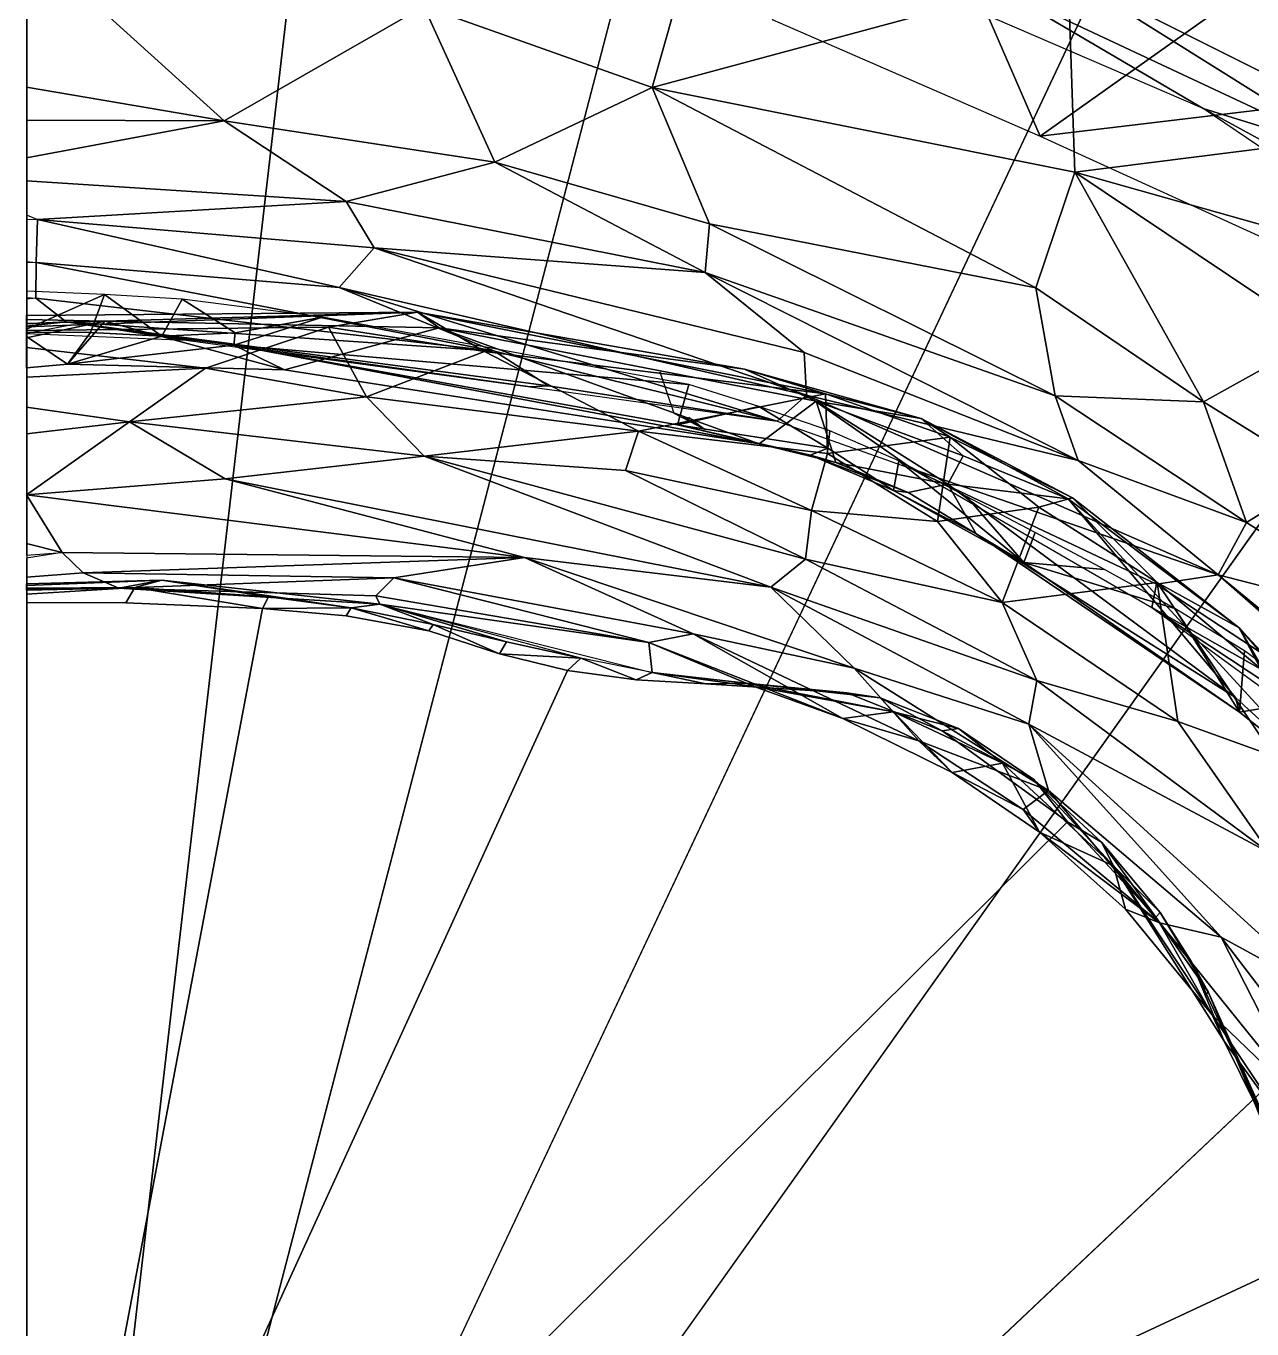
# Model space of a CAD drawing. Header units: metres. Extents: x 0 to 321, y -193 to 151.
# Drawn here: x 0 to 62.9, y 18.4 to 85.3 of the extents above; entities that cross this region are included whole.
import ezdxf

# ---------------------------------------------------------------- set-up
doc = ezdxf.new("R2010")
doc.units = ezdxf.units.M

msp = doc.modelspace()

# ---------------------------------------------------------------- linework, layer by layer
at = {"layer": 'shirt_half'}
msp.add_line((60.664, 35.718, 150.484), (60.49, 35.513, 148.517), dxfattribs=at)
for points in [[(4.021, 71.494, 142.727), (0.021, 71.674, 142.727), (0.021, 69.727, 148.288)], [(6.969, 69.368, 148.792), (4.021, 71.494, 142.727), (3.306, 69.552, 148.689)], [(8.01, 71.266, 142.749), (4.021, 71.494, 142.727), (6.969, 69.368, 148.792)], [(10.735, 69.533, 147.139), (8.01, 71.266, 142.749), (6.969, 69.368, 148.792)], [(15.212, 70.331, 142.746), (8.01, 71.266, 142.749), (10.735, 69.533, 147.139)], [(20.091, 70.588, 160.156), (0.021, 70.427, 161.804), (0.021, 69.84, 163.829)], [(4.039, 70.13, 158.681), (0.021, 70.005, 158.928), (0.021, 70.215, 160.002)], [(21.197, 69.795, 157.544), (4.039, 70.13, 158.681), (20.091, 70.588, 160.156)], [(34.019, 66.877, 142.621), (15.212, 70.331, 142.746), (10.673, 68.896, 149.006)], [(15.212, 70.331, 142.746), (10.735, 69.533, 147.139), (10.673, 68.896, 149.006)], [(23.521, 68.567, 164.118), (20.091, 70.588, 160.156), (15.519, 69.824, 163.886)], [(41.027, 66.395, 160.296), (20.091, 70.588, 160.156), (23.521, 68.567, 164.118)], [(36.863, 67.663, 158.247), (21.197, 69.795, 157.544), (20.091, 70.588, 160.156)], [(41.027, 66.395, 160.296), (36.863, 67.663, 158.247), (20.091, 70.588, 160.156)], [(4.039, 70.13, 158.681), (0.021, 69.267, 157.649), (0.021, 70.005, 158.928)], [(13.259, 67.63, 154.652), (2.133, 67.918, 154.112), (4.039, 70.13, 158.681)], [(6.969, 69.368, 148.792), (3.306, 69.552, 148.689), (2.133, 67.918, 154.112)], [(21.197, 69.795, 157.544), (13.259, 67.63, 154.652), (4.039, 70.13, 158.681)], [(17.48, 66.242, 169.67), (15.519, 69.824, 163.886), (9.217, 67.715, 168.912)], [(37.614, 63.839, 153.493), (13.259, 67.63, 154.652), (21.197, 69.795, 157.544)], [(23.521, 68.567, 164.118), (15.519, 69.824, 163.886), (17.48, 66.242, 169.67)], [(40.537, 66.032, 156.376), (21.197, 69.795, 157.544), (36.863, 67.663, 158.247)], [(40.537, 66.032, 156.376), (37.614, 63.839, 153.493), (21.197, 69.795, 157.544)], [(2.133, 67.918, 154.112), (0.021, 69.339, 149.528), (0.021, 67.732, 154.174)], [(10.673, 68.896, 149.006), (6.969, 69.368, 148.792), (2.133, 67.918, 154.112)], [(13.259, 67.63, 154.652), (10.673, 68.896, 149.006), (2.133, 67.918, 154.112)], [(10.735, 69.533, 147.139), (6.969, 69.368, 148.792), (10.673, 68.896, 149.006)], [(10.735, 69.533, 147.139), (6.969, 69.368, 148.792), (10.673, 68.896, 149.006)], [(37.614, 63.839, 153.493), (33.438, 64.807, 148.531), (10.673, 68.896, 149.006)], [(37.614, 63.839, 153.493), (10.673, 68.896, 149.006), (13.259, 67.63, 154.652)], [(34.019, 66.877, 142.621), (10.673, 68.896, 149.006), (33.438, 64.807, 148.531)], [(34.019, 66.877, 142.621), (10.673, 68.896, 149.006), (33.438, 64.807, 148.531)], [(9.217, 67.715, 168.912), (0.021, 68.784, 166.726), (0.021, 67.256, 169.535)], [(31.422, 64.486, 167.799), (23.521, 68.567, 164.118), (17.48, 66.242, 169.67)], [(41.027, 66.395, 160.296), (23.521, 68.567, 164.118), (31.422, 64.486, 167.799)], [(5.316, 64.958, 171.983), (17.48, 66.242, 169.67), (9.217, 67.715, 168.912)], [(45.938, 65.144, 157.597), (40.537, 66.032, 156.376), (36.863, 67.663, 158.247)], [(45.938, 65.144, 157.597), (36.863, 67.663, 158.247), (41.027, 66.395, 160.296)], [(37.595, 65.749, 142.439), (34.019, 66.877, 142.621), (33.438, 64.807, 148.531)], [(20.43, 63.206, 171.338), (17.48, 66.242, 169.67), (5.316, 64.958, 171.983)], [(20.43, 63.206, 171.338), (31.422, 64.486, 167.799), (17.48, 66.242, 169.67)], [(41.132, 63.336, 165.155), (41.027, 66.395, 160.296), (31.422, 64.486, 167.799)], [(47.423, 64.169, 159.83), (41.027, 66.395, 160.296), (41.132, 63.336, 165.155)], [(47.423, 64.169, 159.83), (45.938, 65.144, 157.597), (41.027, 66.395, 160.296)], [(0.021, 64.343, 172.208), (5.316, 64.958, 171.983), (0.021, 65.717, 171.22)], [(41.144, 63.615, 145.229), (37.595, 65.749, 142.439), (33.438, 64.807, 148.531)], [(41.254, 64.511, 142.267), (37.595, 65.749, 142.439), (41.144, 63.615, 145.229)], [(41.558, 62.871, 152.823), (37.614, 63.839, 153.493), (40.537, 66.032, 156.376)], [(48.089, 63.219, 155.384), (40.537, 66.032, 156.376), (45.938, 65.144, 157.597)], [(47.307, 61.764, 153.532), (41.558, 62.871, 152.823), (40.537, 66.032, 156.376)], [(48.089, 63.219, 155.384), (47.307, 61.764, 153.532), (40.537, 66.032, 156.376)], [(0.021, 61.212, 172.597), (5.316, 64.958, 171.983), (0.021, 64.343, 172.208)], [(0.021, 61.212, 172.597), (10.227, 62.039, 172.388), (5.316, 64.958, 171.983)], [(10.227, 62.039, 172.388), (20.43, 63.206, 171.338), (5.316, 64.958, 171.983)], [(53.704, 61.056, 158.257), (53.483, 61.011, 156.254), (45.938, 65.144, 157.597)], [(53.483, 61.011, 156.254), (48.089, 63.219, 155.384), (45.938, 65.144, 157.597)], [(53.704, 61.056, 158.257), (45.938, 65.144, 157.597), (47.423, 64.169, 159.83)], [(30.753, 62.475, 169.882), (31.422, 64.486, 167.799), (20.43, 63.206, 171.338)], [(40.309, 60.41, 168.701), (31.422, 64.486, 167.799), (30.753, 62.475, 169.882)], [(41.132, 63.336, 165.155), (31.422, 64.486, 167.799), (40.309, 60.41, 168.701)], [(40.26, 63.25, 151.253), (33.438, 64.807, 148.531), (37.614, 63.839, 153.493)], [(41.144, 63.615, 145.229), (33.438, 64.807, 148.531), (40.26, 63.25, 151.253)], [(41.558, 62.871, 152.823), (40.26, 63.25, 151.253), (37.614, 63.839, 153.493)], [(44.506, 61.448, 147.175), (41.144, 63.615, 145.229), (40.26, 63.25, 151.253)], [(47.423, 64.169, 159.83), (41.132, 63.336, 165.155), (46.774, 59.851, 166.018)], [(51.965, 60.588, 161.401), (47.423, 64.169, 159.83), (46.774, 59.851, 166.018)], [(53.704, 61.056, 158.257), (47.423, 64.169, 159.83), (51.965, 60.588, 161.401)], [(38.22, 56.487, 170.43), (20.43, 63.206, 171.338), (10.227, 62.039, 172.388)], [(38.22, 56.487, 170.43), (40, 57.916, 170.099), (20.43, 63.206, 171.338)], [(40, 57.916, 170.099), (30.753, 62.475, 169.882), (20.43, 63.206, 171.338)], [(45.269, 61.343, 151.829), (40.26, 63.25, 151.253), (41.558, 62.871, 152.823)], [(45.269, 61.343, 151.829), (44.506, 61.448, 147.175), (40.26, 63.25, 151.253)], [(46.774, 59.851, 166.018), (41.132, 63.336, 165.155), (40.309, 60.41, 168.701)], [(47.307, 61.764, 153.532), (45.269, 61.343, 151.829), (41.558, 62.871, 152.823)], [(51.208, 57.75, 145.924), (44.784, 62.956, 142.025), (44.506, 61.448, 147.175)], [(51.208, 57.75, 145.924), (48.262, 61.141, 141.674), (44.784, 62.956, 142.025)], [(53.483, 61.011, 156.254), (47.307, 61.764, 153.532), (48.089, 63.219, 155.384)], [(40, 57.916, 170.099), (40.309, 60.41, 168.701), (30.753, 62.475, 169.882)], [(25.581, 58.009, 170.88), (10.227, 62.039, 172.388), (0.021, 61.212, 172.597)], [(38.22, 56.487, 170.43), (10.227, 62.039, 172.388), (25.581, 58.009, 170.88)], [(48.752, 59.222, 150.695), (45.269, 61.343, 151.829), (47.307, 61.764, 153.532)], [(62.054, 50.811, 148.758), (48.752, 59.222, 150.695), (47.307, 61.764, 153.532)], [(62.054, 50.811, 148.758), (47.307, 61.764, 153.532), (53.483, 61.011, 156.254)], [(1.854, 58.265, 171.016), (0.021, 61.212, 172.597), (0.021, 58.727, 171.381)], [(25.581, 58.009, 170.88), (0.021, 61.212, 172.597), (1.854, 58.265, 171.016)], [(51.208, 57.75, 145.924), (44.506, 61.448, 147.175), (48.752, 59.222, 150.695)], [(48.752, 59.222, 150.695), (44.506, 61.448, 147.175), (45.269, 61.343, 151.829)], [(51.774, 59.286, 141.274), (48.262, 61.141, 141.674), (51.208, 57.75, 145.924)], [(58.047, 56.718, 160.26), (53.704, 61.056, 158.257), (51.965, 60.588, 161.401)], [(62.241, 54.399, 155.529), (53.483, 61.011, 156.254), (53.704, 61.056, 158.257)], [(66.875, 46.4, 146.646), (62.054, 50.811, 148.758), (53.483, 61.011, 156.254)], [(66.875, 46.4, 146.646), (53.483, 61.011, 156.254), (62.241, 54.399, 155.529)], [(62.241, 54.399, 155.529), (53.704, 61.056, 158.257), (58.047, 56.718, 160.26)], [(50.094, 55.686, 167.643), (40.309, 60.41, 168.701), (40, 57.916, 170.099)], [(50.094, 55.686, 167.643), (46.774, 59.851, 166.018), (40.309, 60.41, 168.701)], [(50.094, 55.686, 167.643), (51.965, 60.588, 161.401), (46.774, 59.851, 166.018)], [(50.094, 55.686, 167.643), (58.047, 56.718, 160.26), (51.965, 60.588, 161.401)], [(62.272, 50.071, 145.875), (48.752, 59.222, 150.695), (62.054, 50.811, 148.758)], [(62.272, 50.071, 145.875), (51.208, 57.75, 145.924), (48.752, 59.222, 150.695)], [(55.342, 57.384, 140.83), (51.774, 59.286, 141.274), (51.208, 57.75, 145.924)], [(0.021, 58.117, 170.863), (1.854, 58.265, 171.016), (0.021, 58.727, 171.381)], [(25.581, 58.009, 170.88), (1.854, 58.265, 171.016), (2.938, 57.214, 169.597)], [(18.878, 56.955, 169.862), (25.581, 58.009, 170.88), (2.938, 57.214, 169.597)], [(34.235, 54.088, 168.835), (25.581, 58.009, 170.88), (18.878, 56.955, 169.862)], [(42.496, 52.317, 169.06), (38.22, 56.487, 170.43), (25.581, 58.009, 170.88)], [(42.496, 52.317, 169.06), (25.581, 58.009, 170.88), (34.235, 54.088, 168.835)], [(51.866, 51.697, 168.315), (40, 57.916, 170.099), (38.22, 56.487, 170.43)], [(51.866, 51.697, 168.315), (50.094, 55.686, 167.643), (40, 57.916, 170.099)], [(62.272, 50.071, 145.875), (58.944, 55.392, 140.347), (51.208, 57.75, 145.924)], [(58.944, 55.392, 140.347), (55.342, 57.384, 140.83), (51.208, 57.75, 145.924)], [(6.966, 56.844, 162.747), (0.021, 56.653, 162.394), (0.021, 56.571, 161.102)], [(18.878, 56.955, 169.862), (2.938, 57.214, 169.597), (4.769, 56.425, 167.143)], [(18.878, 56.955, 169.862), (4.769, 56.425, 167.143), (17.951, 56.042, 168.004)], [(18.152, 55.613, 165.257), (4.769, 56.425, 167.143), (6.966, 56.844, 162.747)], [(12.435, 55.987, 160.323), (6.966, 56.844, 162.747), (5.58, 56.469, 160.038)], [(18.152, 55.613, 165.257), (6.966, 56.844, 162.747), (16.687, 55.413, 161.161)], [(16.687, 55.413, 161.161), (6.966, 56.844, 162.747), (12.435, 55.987, 160.323)], [(31.952, 53.632, 167.147), (18.878, 56.955, 169.862), (17.951, 56.042, 168.004)], [(34.235, 54.088, 168.835), (18.878, 56.955, 169.862), (31.952, 53.632, 167.147)], [(5.58, 56.469, 160.038), (0.021, 56.43, 160.056), (0.021, 56.12, 158.988)], [(4.769, 56.425, 167.143), (0.021, 56.32, 167.236), (0.021, 56.399, 165.583)], [(18.152, 55.613, 165.257), (17.951, 56.042, 168.004), (4.769, 56.425, 167.143)], [(12.128, 55.388, 157.304), (5.58, 56.469, 160.038), (5.117, 55.675, 157.153)], [(12.435, 55.987, 160.323), (5.58, 56.469, 160.038), (12.128, 55.388, 157.304)], [(51.465, 49.452, 168.276), (51.866, 51.697, 168.315), (38.22, 56.487, 170.43)], [(51.465, 49.452, 168.276), (38.22, 56.487, 170.43), (42.496, 52.317, 169.06)], [(59.104, 49.584, 165.192), (58.047, 56.718, 160.26), (50.094, 55.686, 167.643)], [(59.104, 49.584, 165.192), (64.021, 47.807, 161.746), (58.047, 56.718, 160.26)], [(63.349, 52.298, 158.332), (62.241, 54.399, 155.529), (58.047, 56.718, 160.26)], [(64.021, 47.807, 161.746), (63.349, 52.298, 158.332), (58.047, 56.718, 160.26)], [(16.687, 55.413, 161.161), (12.435, 55.987, 160.323), (12.128, 55.388, 157.304)], [(20.888, 54.567, 162.22), (18.152, 55.613, 165.257), (16.687, 55.413, 161.161)], [(20.888, 54.567, 162.22), (18.152, 55.613, 165.257), (16.687, 55.413, 161.161)], [(31.952, 53.632, 167.147), (17.951, 56.042, 168.004), (18.152, 55.613, 165.257)], [(28.474, 52.832, 162.277), (18.152, 55.613, 165.257), (24.655, 53.667, 162.648)], [(32.123, 52.102, 161.23), (31.952, 53.632, 167.147), (18.152, 55.613, 165.257)], [(24.655, 53.667, 162.648), (18.152, 55.613, 165.257), (20.888, 54.567, 162.22)], [(59.104, 49.584, 165.192), (50.094, 55.686, 167.643), (51.866, 51.697, 168.315)], [(16.687, 55.413, 161.161), (12.128, 55.388, 157.304), (16.43, 55, 158.384)], [(20.676, 54.241, 160.306), (16.687, 55.413, 161.161), (16.43, 55, 158.384)], [(20.888, 54.567, 162.22), (16.687, 55.413, 161.161), (20.676, 54.241, 160.306)], [(62.519, 53.21, 139.789), (58.944, 55.392, 140.347), (62.272, 50.071, 145.875)], [(24.3, 53.059, 161.083), (20.888, 54.567, 162.22), (20.676, 54.241, 160.306)], [(24.655, 53.667, 162.648), (20.888, 54.567, 162.22), (24.3, 53.059, 161.083)], [(63.349, 52.298, 158.332), (68.152, 48.032, 154.559), (62.241, 54.399, 155.529)], [(62.241, 54.399, 155.529), (68.152, 48.032, 154.559), (70.326, 45.177, 150.19)], [(70.326, 45.177, 150.19), (66.875, 46.4, 146.646), (62.241, 54.399, 155.529)], [(28.474, 52.832, 162.277), (24.655, 53.667, 162.648), (24.3, 53.059, 161.083)], [(41.92, 49.733, 164.54), (34.235, 54.088, 168.835), (31.952, 53.632, 167.147)], [(41.92, 49.733, 164.54), (31.952, 53.632, 167.147), (37.37, 51.384, 163.966)], [(37.37, 51.384, 163.966), (31.952, 53.632, 167.147), (32.123, 52.102, 161.23)], [(45.805, 48.587, 166.298), (34.235, 54.088, 168.835), (41.92, 49.733, 164.54)], [(45.805, 48.587, 166.298), (42.496, 52.317, 169.06), (34.235, 54.088, 168.835)], [(28.474, 52.832, 162.277), (24.3, 53.059, 161.083), (27.793, 52.194, 160.678)], [(31.305, 51.724, 159.407), (28.474, 52.832, 162.277), (27.793, 52.194, 160.678)], [(32.123, 52.102, 161.23), (28.474, 52.832, 162.277), (31.305, 51.724, 159.407)], [(65.958, 50.68, 139.093), (62.519, 53.21, 139.789), (62.272, 50.071, 145.875)], [(52.467, 46.047, 166.695), (51.465, 49.452, 168.276), (42.496, 52.317, 169.06)], [(52.467, 46.047, 166.695), (42.496, 52.317, 169.06), (45.805, 48.587, 166.298)], [(34.882, 51.523, 157.515), (32.123, 52.102, 161.23), (31.305, 51.724, 159.407)], [(37.37, 51.384, 163.966), (32.123, 52.102, 161.23), (36.954, 51.556, 159.082)], [(36.954, 51.556, 159.082), (32.123, 52.102, 161.23), (34.882, 51.523, 157.515)], [(42.117, 51.062, 152.863), (36.954, 51.556, 159.082), (34.882, 51.523, 157.515)], [(44.513, 50.081, 157.933), (36.954, 51.556, 159.082), (43.825, 50.798, 155.031)], [(43.825, 50.798, 155.031), (36.954, 51.556, 159.082), (42.117, 51.062, 152.863)], [(44.513, 50.081, 157.933), (37.37, 51.384, 163.966), (36.954, 51.556, 159.082)], [(63.802, 42.852, 164.325), (51.866, 51.697, 168.315), (51.465, 49.452, 168.276)], [(63.802, 42.852, 164.325), (59.104, 49.584, 165.192), (51.866, 51.697, 168.315)], [(44.513, 50.081, 157.933), (41.92, 49.733, 164.54), (37.37, 51.384, 163.966)], [(47.016, 49.103, 151.084), (43.825, 50.798, 155.031), (42.117, 51.062, 152.863)], [(47.853, 49.229, 153.251), (43.825, 50.798, 155.031), (47.016, 49.103, 151.084)], [(47.853, 49.229, 153.251), (44.513, 50.081, 157.933), (43.825, 50.798, 155.031)], [(66.875, 46.4, 146.646), (62.272, 50.071, 145.875), (62.054, 50.811, 148.758)], [(66.359, 46.817, 144.824), (65.958, 50.68, 139.093), (62.272, 50.071, 145.875)], [(47.528, 46.965, 162.289), (41.92, 49.733, 164.54), (44.513, 50.081, 157.933)], [(47.528, 46.965, 162.289), (45.805, 48.587, 166.298), (41.92, 49.733, 164.54)], [(50.113, 47.447, 155.522), (44.513, 50.081, 157.933), (47.853, 49.229, 153.251)], [(50.113, 47.447, 155.522), (47.528, 46.965, 162.289), (44.513, 50.081, 157.933)], [(63.802, 42.852, 164.325), (64.021, 47.807, 161.746), (59.104, 49.584, 165.192)], [(66.875, 46.4, 146.646), (66.359, 46.817, 144.824), (62.272, 50.071, 145.875)], [(51.715, 46.601, 152.032), (47.853, 49.229, 153.251), (47.016, 49.103, 151.084)], [(53.441, 44.434, 149.887), (51.715, 46.601, 152.032), (47.016, 49.103, 151.084)], [(51.715, 46.601, 152.032), (50.113, 47.447, 155.522), (47.853, 49.229, 153.251)], [(61.32, 38.51, 163.815), (51.465, 49.452, 168.276), (52.467, 46.047, 166.695)], [(66.671, 35.585, 162.813), (51.465, 49.452, 168.276), (61.32, 38.51, 163.815)], [(66.671, 35.585, 162.813), (63.802, 42.852, 164.325), (51.465, 49.452, 168.276)], [(52.467, 46.047, 166.695), (45.805, 48.587, 166.298), (51.161, 45.072, 164.551)], [(51.161, 45.072, 164.551), (45.805, 48.587, 166.298), (47.528, 46.965, 162.289)], [(52.01, 43.898, 161.204), (47.528, 46.965, 162.289), (50.113, 47.447, 155.522)], [(52.01, 43.898, 161.204), (51.161, 45.072, 164.551), (47.528, 46.965, 162.289)], [(55.803, 42.184, 154.899), (50.113, 47.447, 155.522), (51.715, 46.601, 152.032)], [(55.803, 42.184, 154.899), (52.01, 43.898, 161.204), (50.113, 47.447, 155.522)], [(55.194, 43.395, 151.151), (51.715, 46.601, 152.032), (53.441, 44.434, 149.887)], [(55.803, 42.184, 154.899), (51.715, 46.601, 152.032), (55.194, 43.395, 151.151)], [(58.156, 39.254, 162.424), (52.467, 46.047, 166.695), (51.161, 45.072, 164.551)], [(61.32, 38.51, 163.815), (52.467, 46.047, 166.695), (58.156, 39.254, 162.424)], [(58.156, 39.254, 162.424), (51.161, 45.072, 164.551), (52.01, 43.898, 161.204)], [(57.971, 39.55, 148.914), (55.194, 43.395, 151.151), (53.441, 44.434, 149.887)], [(56.413, 39.952, 159.82), (52.01, 43.898, 161.204), (55.803, 42.184, 154.899)], [(58.156, 39.254, 162.424), (52.01, 43.898, 161.204), (56.413, 39.952, 159.82)], [(55.194, 43.395, 151.151), (57.971, 39.55, 148.914), (58.194, 39.778, 150.551)], [(55.803, 42.184, 154.899), (55.194, 43.395, 151.151), (58.194, 39.778, 150.551)], [(60.871, 34.537, 159.36), (55.803, 42.184, 154.899), (61.475, 33.172, 157.006)], [(61.475, 33.172, 157.006), (55.803, 42.184, 154.899), (59.809, 37.248, 153.253)], [(55.803, 42.184, 154.899), (58.194, 39.778, 150.551), (59.809, 37.248, 153.253)], [(56.413, 39.952, 159.82), (55.803, 42.184, 154.899), (60.871, 34.537, 159.36)], [(58.156, 39.254, 162.424), (56.413, 39.952, 159.82), (60.871, 34.537, 159.36)], [(58.194, 39.778, 150.551), (57.971, 39.55, 148.914), (60.664, 35.718, 150.484)], [(59.809, 37.248, 153.253), (58.194, 39.778, 150.551), (60.664, 35.718, 150.484)], [(65.78, 29.814, 160.626), (61.32, 38.51, 163.815), (58.156, 39.254, 162.424)], [(58.156, 39.254, 162.424), (60.871, 34.537, 159.36), (65.78, 29.814, 160.626)], [(68.669, 28.917, 160.905), (66.671, 35.585, 162.813), (61.32, 38.51, 163.815)], [(68.669, 28.917, 160.905), (61.32, 38.51, 163.815), (65.78, 29.814, 160.626)], [(61.475, 33.172, 157.006), (59.809, 37.248, 153.253), (64.813, 26.442, 156.294)], [(64.813, 26.442, 156.294), (59.809, 37.248, 153.253), (60.664, 35.718, 150.484)], [(64.813, 26.442, 156.294), (60.664, 35.718, 150.484), (62.513, 31.309, 150.994)], [(64.826, 28.563, 159.076), (65.78, 29.814, 160.626), (60.871, 34.537, 159.36)], [(60.871, 34.537, 159.36), (61.475, 33.172, 157.006), (64.826, 28.563, 159.076)], [(64.826, 28.563, 159.076), (61.475, 33.172, 157.006), (64.813, 26.442, 156.294)], [(64.813, 26.442, 156.294), (62.513, 31.309, 150.994), (64.571, 26.245, 150.605)]]:
    msp.add_3dface(points, dxfattribs=at)
at = {"layer": 'shirt_half', "invisible_edges": 1}
for points in [[(0.021, 69.727, 148.288), (3.306, 69.552, 148.689), (4.021, 71.494, 142.727)], [(0.021, 69.84, 163.829), (15.519, 69.824, 163.886), (20.091, 70.588, 160.156)], [(20.091, 70.588, 160.156), (0.021, 70.215, 160.002), (0.021, 70.427, 161.804)], [(0.021, 70.215, 160.002), (20.091, 70.588, 160.156), (4.039, 70.13, 158.681)], [(4.039, 70.13, 158.681), (0.021, 67.732, 154.174), (0.021, 69.267, 157.649)], [(0.021, 67.732, 154.174), (4.039, 70.13, 158.681), (2.133, 67.918, 154.112)], [(15.519, 69.824, 163.886), (0.021, 69.84, 163.829), (0.021, 69.657, 164.719)], [(0.021, 69.657, 164.719), (9.217, 67.715, 168.912), (15.519, 69.824, 163.886)], [(3.306, 69.552, 148.689), (0.021, 69.727, 148.288), (0.021, 69.571, 148.764)], [(9.217, 67.715, 168.912), (0.021, 69.657, 164.719), (0.021, 68.784, 166.726)], [(2.133, 67.918, 154.112), (0.021, 69.571, 148.764), (0.021, 69.339, 149.528)], [(0.021, 69.571, 148.764), (2.133, 67.918, 154.112), (3.306, 69.552, 148.689)], [(0.021, 67.256, 169.535), (5.316, 64.958, 171.983), (9.217, 67.715, 168.912)], [(5.316, 64.958, 171.983), (0.021, 67.256, 169.535), (0.021, 65.717, 171.22)], [(44.506, 61.448, 147.175), (41.254, 64.511, 142.267), (41.144, 63.615, 145.229)], [(41.254, 64.511, 142.267), (44.506, 61.448, 147.175), (44.784, 62.956, 142.025)], [(0.021, 56.989, 169.186), (1.854, 58.265, 171.016), (0.021, 57.975, 170.551)], [(1.854, 58.265, 171.016), (0.021, 56.989, 169.186), (2.938, 57.214, 169.597)], [(0.021, 56.989, 169.186), (4.769, 56.425, 167.143), (2.938, 57.214, 169.597)], [(4.769, 56.425, 167.143), (0.021, 56.989, 169.186), (0.021, 56.32, 167.236)], [(0.021, 56.43, 160.056), (6.966, 56.844, 162.747), (0.021, 56.571, 161.102)], [(6.966, 56.844, 162.747), (0.021, 56.43, 160.056), (5.58, 56.469, 160.038)], [(6.966, 56.844, 162.747), (0.021, 56.399, 165.583), (0.021, 56.653, 162.394)], [(0.021, 56.399, 165.583), (6.966, 56.844, 162.747), (4.769, 56.425, 167.143)], [(0.021, 55.694, 157.428), (5.58, 56.469, 160.038), (0.021, 56.12, 158.988)], [(5.58, 56.469, 160.038), (0.021, 55.694, 157.428), (5.117, 55.675, 157.153)], [(0.021, 55.687, 152.136), (5.117, 55.675, 157.153), (0.021, 55.694, 157.428)], [(5.117, 55.675, 157.153), (0.021, 55.687, 152.136), (5.117, 55.681, 152.136)], [(5.117, 55.681, 152.136), (12.128, 55.388, 157.304), (5.117, 55.675, 157.153)], [(12.128, 55.388, 157.304), (5.117, 55.681, 152.136), (12.128, 55.384, 152.043)], [(16.43, 55, 151.924), (12.128, 55.388, 157.304), (12.128, 55.384, 152.043)], [(12.128, 55.388, 157.304), (16.43, 55, 151.924), (16.43, 55, 158.384)], [(20.676, 54.241, 151.687), (16.43, 55, 158.384), (16.43, 55, 151.924)], [(16.43, 55, 158.384), (20.676, 54.241, 151.687), (20.676, 54.241, 160.306)], [(20.676, 54.241, 151.687), (24.3, 53.059, 161.083), (20.676, 54.241, 160.306)], [(24.3, 53.059, 161.083), (20.676, 54.241, 151.687), (24.3, 53.059, 151.319)], [(27.793, 52.194, 151.049), (24.3, 53.059, 161.083), (24.3, 53.059, 151.319)], [(24.3, 53.059, 161.083), (27.793, 52.194, 151.049), (27.793, 52.194, 160.678)], [(27.793, 52.194, 151.049), (31.305, 51.724, 159.407), (27.793, 52.194, 160.678)], [(31.305, 51.724, 159.407), (27.793, 52.194, 151.049), (31.305, 51.724, 150.903)], [(31.305, 51.724, 150.903), (34.882, 51.523, 157.515), (31.305, 51.724, 159.407)], [(34.882, 51.523, 157.515), (31.305, 51.724, 150.903), (34.882, 51.523, 150.841)], [(34.882, 51.523, 150.841), (42.117, 51.062, 152.863), (34.882, 51.523, 157.515)], [(42.117, 51.062, 152.863), (34.882, 51.523, 150.841), (42.117, 51.062, 150.697)], [(47.016, 49.103, 150.087), (42.117, 51.062, 152.863), (42.117, 51.062, 150.697)], [(42.117, 51.062, 152.863), (47.016, 49.103, 150.087), (47.016, 49.103, 151.084)], [(53.441, 44.434, 148.633), (47.016, 49.103, 151.084), (47.016, 49.103, 150.087)], [(47.016, 49.103, 151.084), (53.441, 44.434, 148.633), (53.441, 44.434, 149.887)], [(57.971, 39.55, 148.914), (53.441, 44.434, 148.633), (57.971, 39.55, 147.111)], [(53.441, 44.434, 148.633), (57.971, 39.55, 148.914), (53.441, 44.434, 149.887)], [(60.664, 35.718, 150.484), (57.971, 39.55, 147.111), (60.664, 35.718, 145.918)], [(57.971, 39.55, 147.111), (60.664, 35.718, 150.484), (57.971, 39.55, 148.914)], [(62.513, 31.309, 150.994), (60.664, 35.718, 145.918), (62.513, 31.309, 144.545)], [(60.664, 35.718, 145.918), (62.513, 31.309, 150.994), (60.664, 35.718, 150.484)], [(64.571, 26.245, 150.605), (62.513, 31.309, 144.545), (64.571, 26.245, 142.967)], [(62.513, 31.309, 144.545), (64.571, 26.245, 150.605), (62.513, 31.309, 150.994)]]:
    msp.add_3dface(points, dxfattribs=at)
at = {"layer": 'suit_cap_half'}
for points, invisible_edges in [([(0.065, -29.244, -150.474), (74.874, 137.097, -150.474), (78.318, 137.1, -150.474)], 1), ([(85.682, 136.484, -150.474), (0.065, -29.244, -150.474), (78.318, 137.1, -150.474)], 1), ([(74.874, 137.097, -150.474), (0.065, -29.244, -150.474), (51.757, 137.095, -150.474)], 15), ([(51.757, 137.095, -150.474), (0.065, -29.244, -150.474), (43.125, 136.108, -150.474)], 1), ([(0.065, -29.244, -150.474), (85.682, 136.484, -150.474), (87.987, 136.355, -150.474)], 13), ([(0.065, -29.244, -150.474), (87.987, 136.355, -150.474), (114.855, 135.87, -150.474)], 15), ([(0.065, -29.244, -150.474), (31.776, 134.197, -150.474), (43.125, 136.108, -150.474)], 1), ([(0.065, -29.244, -150.474), (114.855, 135.87, -150.474), (117.068, 135.394, -150.474)], 1), ([(123.845, 133.765, -150.474), (0.065, -29.244, -150.474), (117.068, 135.394, -150.474)], 1), ([(31.776, 134.197, -150.474), (0.065, -29.244, -150.474), (25.868, 133.135, -150.474)], 3), ([(0.065, -29.244, -150.474), (123.845, 133.765, -150.474), (128.232, 132.172, -150.474)], 13), ([(25.868, 133.135, -150.474), (0.065, -29.244, -150.474), (23.448, 132.57, -150.474)], 3), ([(23.448, 132.57, -150.474), (0.065, -29.244, -150.474), (18.682, 131.875, -150.474)], 1), ([(0.065, -29.244, -150.474), (128.232, 132.172, -150.474), (130.219, 131.535, -150.474)], 13), ([(0.065, -29.244, -150.474), (13.917, 131.181, -150.474), (18.682, 131.875, -150.474)], 1), ([(0.065, -29.244, -150.474), (130.219, 131.535, -150.474), (131.294, 130.968, -150.474)], 13), ([(13.917, 131.181, -150.474), (0.065, -29.244, -150.474), (11.101, 130.776, -150.474)], 3), ([(0.065, -29.244, -150.474), (131.294, 130.968, -150.474), (136.228, 128.687, -150.474)], 13), ([(11.101, 130.776, -150.474), (0.065, -29.244, -150.474), (0.065, 130.515, -150.474)], 15), ([(0.065, 130.515, -150.474), (0.065, -29.244, -150.474), (0.065, 130.218, -150.474)], 1), ([(0.065, -29.244, -150.474), (136.228, 128.687, -150.474), (140.033, 126.031, -150.474)], 13), ([(0.065, -29.244, -150.474), (140.033, 126.031, -150.474), (145.178, 123.011, -150.474)], 13), ([(0.065, -29.244, -150.474), (145.178, 123.011, -150.474), (150.469, 120.725, -150.474)], 13), ([(0.065, -29.244, -150.474), (150.469, 120.725, -150.474), (156.441, 118.503, -150.474)], 1), ([(160.828, 116.498, -150.474), (0.065, -29.244, -150.474), (156.441, 118.503, -150.474)], 1), ([(0.065, -29.244, -150.474), (160.828, 116.498, -150.474), (164.205, 114.009, -150.474)], 13), ([(0.065, -29.244, -150.474), (164.205, 114.009, -150.474), (176.966, 105.492, -150.474)], 13), ([(0.065, -29.244, -150.474), (176.966, 105.492, -150.474), (179.946, 103.445, -150.474)], 13), ([(0.065, -29.244, -150.474), (179.946, 103.445, -150.474), (187.407, 98.931, -150.474)], 13), ([(0.065, -29.244, -150.474), (187.407, 98.931, -150.474), (189.2, 97.294, -150.474)], 1), ([(191.304, 94.871, -150.474), (0.065, -29.244, -150.474), (189.2, 97.294, -150.474)], 1), ([(0.065, -29.244, -150.474), (191.304, 94.871, -150.474), (192.872, 92.427, -150.474)], 13), ([(0.065, -29.244, -150.474), (192.872, 92.427, -150.474), (195.119, 87.743, -150.474)], 13), ([(0.065, -29.244, -150.474), (195.119, 87.743, -150.474), (196.139, 84.946, -150.474)], 13), ([(0.065, -29.244, -150.474), (196.139, 84.946, -150.474), (196.32, 84.017, -150.474)], 13), ([(0.065, -29.244, -150.474), (196.32, 84.017, -150.474), (197.657, 77.294, -150.474)], 13), ([(0.065, -29.244, -150.474), (197.657, 77.294, -150.474), (198.5, 72.524, -150.474)], 13), ([(0.065, -29.244, -150.474), (198.5, 72.524, -150.474), (198.948, 68.887, -150.474)], 1), ([(199.216, 62.841, -150.474), (0.065, -29.244, -150.474), (198.948, 68.887, -150.474)], 1), ([(0.065, -29.244, -150.474), (199.216, 62.841, -150.474), (199.228, 60.72, -150.474)], 13), ([(0.065, -29.244, -150.474), (199.228, 60.72, -150.474), (198.452, 46.147, -150.474)], 13), ([(0.043, -8.505, 132.143), (5.117, 55.681, 152.136), (0.021, 55.687, 152.136)], 1), ([(5.117, 55.681, 152.136), (0.043, -8.505, 132.143), (12.128, 55.384, 152.043)], 1), ([(0.043, -8.505, 132.143), (16.43, 55, 151.924), (12.128, 55.384, 152.043)], 1), ([(16.43, 55, 151.924), (0.043, -8.505, 132.143), (20.676, 54.241, 151.687)], 3), ([(20.676, 54.241, 151.687), (0.043, -8.505, 132.143), (24.3, 53.059, 151.319)], 3), ([(24.3, 53.059, 151.319), (0.043, -8.505, 132.143), (27.793, 52.194, 151.049)], 1), ([(0.043, -8.505, 132.143), (31.305, 51.724, 150.903), (27.793, 52.194, 151.049)], 1), ([(31.305, 51.724, 150.903), (0.043, -8.505, 132.143), (34.882, 51.523, 150.841)], 3), ([(34.882, 51.523, 150.841), (0.043, -8.505, 132.143), (42.117, 51.062, 150.697)], 3), ([(42.117, 51.062, 150.697), (0.043, -8.505, 132.143), (47.016, 49.103, 150.087)], 3), ([(47.016, 49.103, 150.087), (0.043, -8.505, 132.143), (53.441, 44.434, 148.633)], 1), ([(0.065, -29.244, -150.474), (198.452, 46.147, -150.474), (198.314, 44.682, -150.474)], 13), ([(0.043, -8.505, 132.143), (57.971, 39.55, 147.111), (53.441, 44.434, 148.633)], 1), ([(0.065, -29.244, -150.474), (198.314, 44.682, -150.474), (198.026, 42.377, -150.474)], 13), ([(0.065, -29.244, -150.474), (198.026, 42.377, -150.474), (198.074, 40.814, -150.474)], 13), ([(0.065, -29.244, -150.474), (198.074, 40.814, -150.474), (198.041, 35.924, -150.474)], 13), ([(57.971, 39.55, 147.111), (0.043, -8.505, 132.143), (60.664, 35.718, 145.918)], 3), ([(60.664, 35.718, 145.918), (0.043, -8.505, 132.143), (62.513, 31.309, 144.545)], 3), ([(0.065, -29.244, -150.474), (198.041, 35.924, -150.474), (197.888, 27.416, -150.474)], 1), ([(62.513, 31.309, 144.545), (0.043, -8.505, 132.143), (64.571, 26.245, 142.967)], 3), ([(196.303, 10.415, -150.474), (0.065, -29.244, -150.474), (197.888, 27.416, -150.474)], 1), ([(64.571, 26.245, 142.967), (0.043, -8.505, 132.143), (65.753, 22.139, 141.689)], 1), ([(0.043, -8.505, 132.143), (66.168, 18.001, 140.4), (65.753, 22.139, 141.689)], 1)]:
    msp.add_3dface(points, dxfattribs=dict(at, invisible_edges=invisible_edges))
at = {"layer": 'suit_half'}
for p, q in [((0.021, 75.594, 156.48), (0.021, 75.328, 156.56)), ((0.021, 73.193, 156.112), (0.021, 73.128, 156.1)), ((0.021, 71.349, 154.832), (0.021, 71.278, 154.776)), ((0.498, 71.306, 154.759), (0.021, 71.278, 154.776)), ((0.021, 71.278, 154.776), (0.021, 71.253, 154.736)), ((2.117, 69.884, 147.687), (0.021, 69.503, 149.719)), ((32.52, 67.522, 143.246), (33.249, 65.411, 146.988)), ((33.249, 65.411, 146.988), (34.854, 64.574, 149.167)), ((33.585, 65.331, 146.995), (34.854, 64.574, 149.167)), ((34.016, 65.202, 146.995), (34.854, 64.574, 149.167))]:
    msp.add_line(p, q, dxfattribs=at)
for points in [[(81.77, 100.741, 88.904), (45.851, 93.885, 114.351), (52.04, 79.619, 132.636)], [(81.77, 100.741, 88.904), (52.04, 79.619, 132.636), (74.229, 82.283, 117.153)], [(35.58, 94.293, 128.176), (20.417, 86.287, 144.297), (32.132, 82.127, 146.215)], [(53.47, 87.894, 128.735), (35.58, 94.293, 128.176), (32.132, 82.127, 146.215)], [(52.04, 79.619, 132.636), (45.851, 93.885, 114.351), (38.291, 85.607, 130.587)], [(20.417, 86.287, 144.297), (0.004, 89.619, 141.397), (10.17, 80.413, 153.422)], [(10.17, 80.413, 153.422), (0.004, 89.619, 141.397), (0.021, 82.132, 151.549)], [(60.403, 81.04, 127.984), (43.023, 88.557, 126.642), (49.888, 87.236, 127.18)], [(53.822, 77.774, 141.231), (53.47, 87.894, 128.735), (32.132, 82.127, 146.215)], [(68.282, 78.591, 128.717), (49.888, 87.236, 127.18), (53.47, 87.894, 128.735)], [(68.282, 78.591, 128.717), (53.47, 87.894, 128.735), (69.692, 79.773, 130.224)], [(69.692, 79.773, 130.224), (53.47, 87.894, 128.735), (53.822, 77.774, 141.231)], [(68.282, 78.591, 128.717), (60.403, 81.04, 127.984), (49.888, 87.236, 127.18)], [(24.055, 78.295, 153.235), (20.417, 86.287, 144.297), (10.17, 80.413, 153.422)], [(32.132, 82.127, 146.215), (20.417, 86.287, 144.297), (24.055, 78.295, 153.235)], [(74.229, 82.283, 117.153), (52.04, 79.619, 132.636), (63.792, 74.264, 133.313)], [(10.17, 80.413, 153.422), (0.021, 82.132, 151.549), (0.021, 80.445, 153.803)], [(35.069, 75.127, 153.13), (32.132, 82.127, 146.215), (24.055, 78.295, 153.235)], [(53.822, 77.774, 141.231), (32.132, 82.127, 146.215), (51.808, 71.838, 149.922)], [(51.808, 71.838, 149.922), (32.132, 82.127, 146.215), (35.069, 75.127, 153.13)], [(77.898, 71.499, 129.806), (60.403, 81.04, 127.984), (68.282, 78.591, 128.717)], [(77.898, 71.499, 129.806), (71.036, 73.836, 130.398), (60.403, 81.04, 127.984)], [(0.021, 78.513, 155.296), (10.17, 80.413, 153.422), (0.021, 80.445, 153.803)], [(16.42, 76.27, 156.061), (24.055, 78.295, 153.235), (10.17, 80.413, 153.422)], [(69.71, 73.29, 137.638), (69.692, 79.773, 130.224), (53.822, 77.774, 141.231)], [(34.849, 72.635, 154.877), (24.055, 78.295, 153.235), (16.42, 76.27, 156.061)], [(34.849, 72.635, 154.877), (35.069, 75.127, 153.13), (24.055, 78.295, 153.235)], [(60.423, 65.996, 151.18), (53.822, 77.774, 141.231), (51.808, 71.838, 149.922)], [(66.431, 69.323, 143.179), (53.822, 77.774, 141.231), (60.423, 65.996, 151.18)], [(66.431, 69.323, 143.179), (69.71, 73.29, 137.638), (53.822, 77.774, 141.231)], [(17.862, 73.891, 156.771), (16.42, 76.27, 156.061), (0.595, 75.344, 156.52)], [(34.849, 72.635, 154.877), (16.42, 76.27, 156.061), (17.862, 73.891, 156.771)], [(16.065, 71.858, 156.36), (0.595, 75.344, 156.52), (0.524, 73.139, 156.062)], [(16.065, 71.858, 156.36), (17.862, 73.891, 156.771), (0.595, 75.344, 156.52)], [(52.803, 66.307, 154.099), (35.069, 75.127, 153.13), (34.849, 72.635, 154.877)], [(52.803, 66.307, 154.099), (51.808, 71.838, 149.922), (35.069, 75.127, 153.13)], [(40.048, 66.337, 154.434), (17.862, 73.891, 156.771), (16.065, 71.858, 156.36)], [(39.936, 68.531, 155.001), (34.849, 72.635, 154.877), (17.862, 73.891, 156.771)], [(40.048, 66.337, 154.434), (39.936, 68.531, 155.001), (17.862, 73.891, 156.771)], [(24.046, 68.593, 154.575), (0.524, 73.139, 156.062), (0.498, 71.306, 154.759)], [(24.046, 68.593, 154.575), (16.065, 71.858, 156.36), (0.524, 73.139, 156.062)], [(53.996, 62.981, 154.711), (34.849, 72.635, 154.877), (39.936, 68.531, 155.001)], [(53.996, 62.981, 154.711), (52.803, 66.307, 154.099), (34.849, 72.635, 154.877)], [(38.55, 64.993, 153.235), (40.048, 66.337, 154.434), (16.065, 71.858, 156.36)], [(38.55, 64.993, 153.235), (16.065, 71.858, 156.36), (24.046, 68.593, 154.575)], [(60.423, 65.996, 151.18), (51.808, 71.838, 149.922), (52.803, 66.307, 154.099)], [(24.046, 68.593, 154.575), (0.498, 71.306, 154.759), (2.057, 70.102, 152.849)], [(2.057, 70.102, 152.849), (0.021, 69.999, 152.923), (0.021, 69.881, 151.366)], [(26.809, 66.817, 152.022), (24.046, 68.593, 154.575), (2.057, 70.102, 152.849)], [(26.809, 66.817, 152.022), (2.057, 70.102, 152.849), (25.874, 66.765, 149.599)], [(25.874, 66.765, 149.599), (2.057, 70.102, 152.849), (8.206, 69.154, 150.289)], [(66.501, 62.209, 150.605), (66.431, 69.323, 143.179), (60.423, 65.996, 151.18)], [(38.55, 64.993, 153.235), (24.046, 68.593, 154.575), (26.809, 66.817, 152.022)], [(53.996, 62.981, 154.711), (39.936, 68.531, 155.001), (40.048, 66.337, 154.434)], [(38.55, 64.993, 153.235), (26.809, 66.817, 152.022), (25.874, 66.765, 149.599)], [(45.506, 62.531, 153.158), (40.048, 66.337, 154.434), (38.55, 64.993, 153.235)], [(61.18, 57.113, 153.8), (53.996, 62.981, 154.711), (40.048, 66.337, 154.434)], [(61.18, 57.113, 153.8), (40.048, 66.337, 154.434), (45.506, 62.531, 153.158)], [(62.632, 59.801, 153.746), (60.423, 65.996, 151.18), (52.803, 66.307, 154.099)], [(62.632, 59.801, 153.746), (52.803, 66.307, 154.099), (53.996, 62.981, 154.711)], [(62.632, 59.801, 153.746), (66.501, 62.209, 150.605), (60.423, 65.996, 151.18)], [(61.18, 57.113, 153.8), (62.632, 59.801, 153.746), (53.996, 62.981, 154.711)], [(58.015, 56.63, 152.92), (61.18, 57.113, 153.8), (45.506, 62.531, 153.158)], [(58.015, 56.63, 152.92), (45.506, 62.531, 153.158), (57.773, 55.439, 151.268)], [(70.728, 54.655, 152.069), (66.501, 62.209, 150.605), (62.632, 59.801, 153.746)], [(70.728, 54.655, 152.069), (62.632, 59.801, 153.746), (61.18, 57.113, 153.8)], [(72.787, 46.942, 150.239), (61.18, 57.113, 153.8), (58.015, 56.63, 152.92)], [(78.152, 43.164, 149.155), (70.728, 54.655, 152.069), (61.18, 57.113, 153.8)], [(78.152, 43.164, 149.155), (61.18, 57.113, 153.8), (72.787, 46.942, 150.239)], [(72.787, 46.942, 150.239), (58.015, 56.63, 152.92), (57.773, 55.439, 151.268)], [(72.787, 46.942, 150.239), (57.773, 55.439, 151.268), (68.717, 48.201, 149.63)], [(68.717, 48.201, 149.63), (57.773, 55.439, 151.268), (65.089, 50.103, 148.333)]]:
    msp.add_3dface(points, dxfattribs=at)
at = {"layer": 'suit_half', "invisible_edges": 1}
for points in [[(0.021, 78.513, 155.296), (16.42, 76.27, 156.061), (10.17, 80.413, 153.422)], [(16.42, 76.27, 156.061), (0.021, 78.513, 155.296), (0.021, 77.331, 156.139)], [(0.021, 75.594, 156.48), (16.42, 76.27, 156.061), (0.021, 77.331, 156.139)], [(16.42, 76.27, 156.061), (0.021, 75.594, 156.48), (0.595, 75.344, 156.52)], [(0.021, 75.328, 156.56), (0.524, 73.139, 156.062), (0.595, 75.344, 156.52)], [(0.524, 73.139, 156.062), (0.021, 75.328, 156.56), (0.021, 73.193, 156.112)], [(0.021, 73.128, 156.1), (0.498, 71.306, 154.759), (0.524, 73.139, 156.062)], [(0.498, 71.306, 154.759), (0.021, 73.128, 156.1), (0.021, 71.349, 154.832)], [(0.021, 71.253, 154.736), (2.057, 70.102, 152.849), (0.498, 71.306, 154.759)], [(2.057, 70.102, 152.849), (0.021, 71.253, 154.736), (0.021, 69.999, 152.923)], [(0.021, 69.881, 151.366), (8.206, 69.154, 150.289), (2.057, 70.102, 152.849)], [(8.206, 69.154, 150.289), (0.021, 69.881, 151.366), (0.021, 69.503, 149.719)]]:
    msp.add_3dface(points, dxfattribs=at)

doc.saveas('drawing.dxf')
